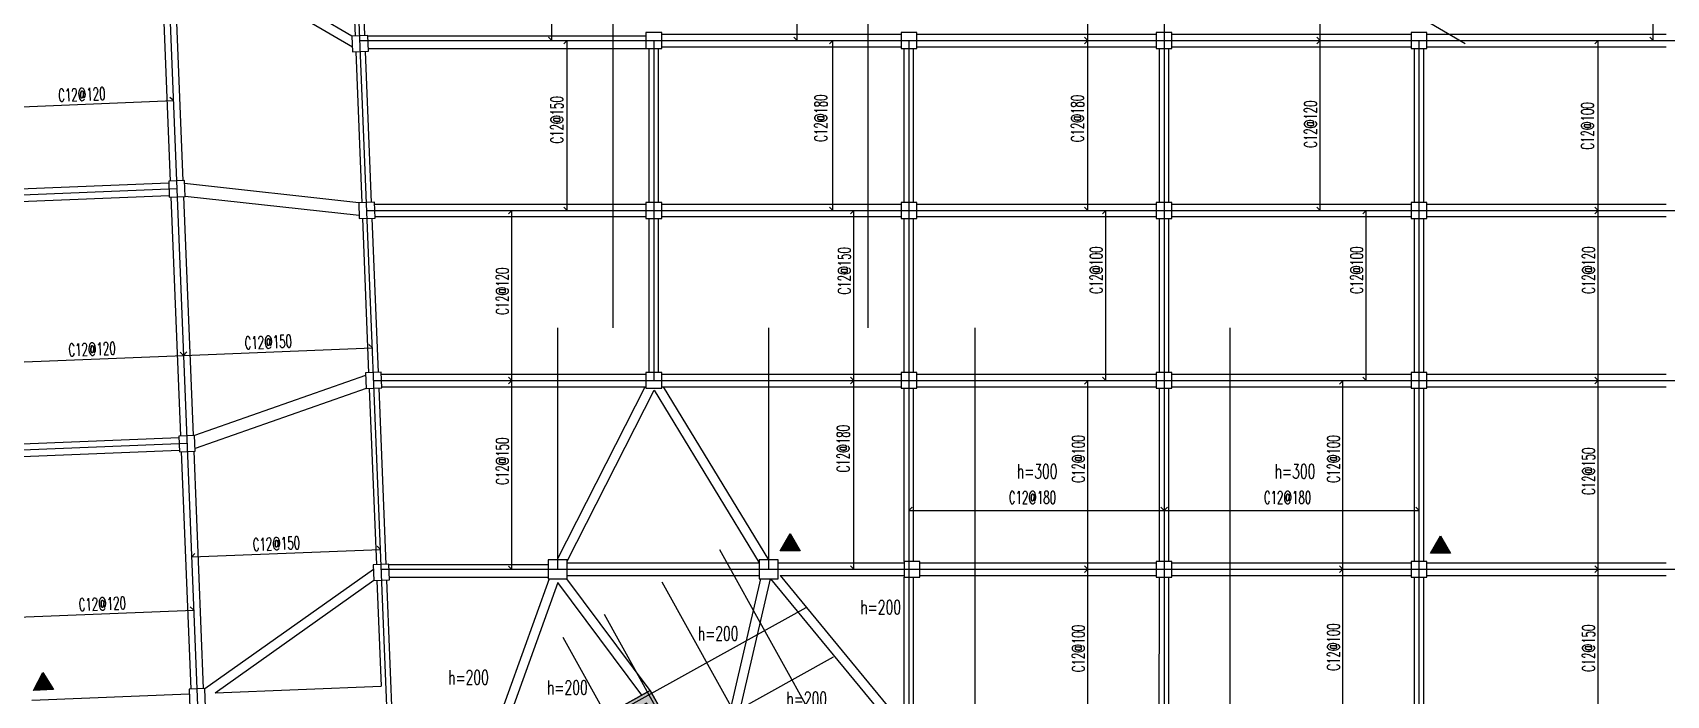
# Model space of a CAD drawing. Header units: millimetres. Extents: x 129427 to 386235, y 419441 to 703525.
# Drawn here: x 182723 to 234596, y 573588 to 594645 of the extents above; entities that cross this region are included whole.
import ezdxf

# ---------------------------------------------------------------- set-up
doc = ezdxf.new("R2010")
doc.units = ezdxf.units.MM
doc.header["$LTSCALE"] = 100
for name, color, linetype in [('B-dote', 253, 'Continuous'), ('B-板厚', 2, 'Continuous'), ('B-正筋文字', 7, 'Continuous'), ('B-正筋钢筋', 6, 'Continuous'), ('B-沉降观测点', 5, 'Continuous'), ('COLU', 7, 'Continuous'), ('colu-1层', 6, 'Continuous'), ('h填实-1层', 254, 'Continuous'), ('h斜线-柱', 7, 'Continuous'), ('wall-主楼', 2, 'Continuous'), ('梁虚线', 4, 'Continuous')]:
    doc.layers.add(name, color=color, linetype=linetype)
doc.styles.get("Standard").update_dxf_attribs({"font": 'standard'})

# ---------------------------------------------------------------- blocks, each defined once
blk = doc.blocks.new('A$C7FDE0673')
at = {"layer": 'B-沉降观测点'}
blk.add_hatch(color=256, dxfattribs=at).paths.add_polyline_path([(318, 551), (0, 0), (636, 0)], flags=0)
blk.add_lwpolyline([(0, 0), (318, 551), (636, 0)], close=True, dxfattribs=at)

msp = doc.modelspace()

# ---------------------------------------------------------------- hatches: boundary and pattern name
at = {"layer": 'h填实-1层'}
msp.add_hatch(color=256, dxfattribs=at).paths.add_polyline_path([(202213.9, 573335.8), (200989.9, 572656.1), (200844.3, 572918.4), (202330.5, 573743.8), (202718.9, 573044.4), (202456.6, 572898.7)], flags=0)
at = {"layer": 'h斜线-柱'}
h = msp.add_hatch(dxfattribs=at)
h.set_pattern_fill('ANSI31', color=256, scale=40, angle=2.29877, style=0)
h.set_pattern_definition([])
h.paths.add_polyline_path([(192882.1, 594035), (193381.7, 594055), (193361.6, 594554.6), (192862, 594534.6)], flags=0)
h = msp.add_hatch(dxfattribs=at)
h.set_pattern_fill('ANSI31', color=256, scale=40, style=0)
h.set_pattern_definition([])
h.paths.add_polyline_path([(202196.5, 594144.7), (202696.5, 594144.7), (202696.5, 594644.7), (202196.5, 594644.7)], flags=0)
h = msp.add_hatch(dxfattribs=at)
h.set_pattern_fill('ANSI31', color=256, scale=40, style=0)
h.set_pattern_definition([])
h.paths.add_polyline_path([(210296.5, 594144.7), (210796.5, 594144.7), (210796.5, 594644.7), (210296.5, 594644.7)], flags=0)
h = msp.add_hatch(dxfattribs=at)
h.set_pattern_fill('ANSI31', color=256, scale=40, style=0)
h.set_pattern_definition([])
h.paths.add_polyline_path([(218396.5, 594144.7), (218896.5, 594144.7), (218896.5, 594644.7), (218396.5, 594644.7)], flags=0)
h = msp.add_hatch(dxfattribs=at)
h.set_pattern_fill('ANSI31', color=256, scale=40, style=0)
h.set_pattern_definition([])
h.paths.add_polyline_path([(226496.5, 594144.7), (226996.5, 594144.7), (226996.5, 594644.7), (226496.5, 594644.7)], flags=0)
h = msp.add_hatch(dxfattribs=at)
h.set_pattern_fill('ANSI31', color=256, scale=40, angle=2.29877, style=0)
h.set_pattern_definition([])
h.paths.add_polyline_path([(187062.4, 589422.3), (187562, 589442.4), (187541.9, 589942), (187042.3, 589921.9)], flags=0)
h = msp.add_hatch(dxfattribs=at)
h.set_pattern_fill('ANSI31', color=256, scale=40, angle=2.29877, style=0)
h.set_pattern_definition([])
h.paths.add_polyline_path([(193094.8, 588734.9), (193594.4, 588754.9), (193574.4, 589254.5), (193074.8, 589234.5)], flags=0)
h = msp.add_hatch(dxfattribs=at)
h.set_pattern_fill('ANSI31', color=256, scale=40, style=0)
h.set_pattern_definition([])
h.paths.add_polyline_path([(202196.5, 588744.7), (202696.5, 588744.7), (202696.5, 589244.7), (202196.5, 589244.7)], flags=0)
h = msp.add_hatch(dxfattribs=at)
h.set_pattern_fill('ANSI31', color=256, scale=40, style=0)
h.set_pattern_definition([])
h.paths.add_polyline_path([(210296.5, 588744.7), (210796.5, 588744.7), (210796.5, 589244.7), (210296.5, 589244.7)], flags=0)
h = msp.add_hatch(dxfattribs=at)
h.set_pattern_fill('ANSI31', color=256, scale=40, style=0)
h.set_pattern_definition([])
h.paths.add_polyline_path([(218396.5, 588744.7), (218896.5, 588744.7), (218896.5, 589244.7), (218396.5, 589244.7)], flags=0)
h = msp.add_hatch(dxfattribs=at)
h.set_pattern_fill('ANSI31', color=256, scale=40, style=0)
h.set_pattern_definition([])
h.paths.add_polyline_path([(226496.5, 588744.7), (226996.5, 588744.7), (226996.5, 589244.7), (226496.5, 589244.7)], flags=0)
h = msp.add_hatch(dxfattribs=at)
h.set_pattern_fill('ANSI31', color=256, scale=40, angle=2.29877, style=0)
h.set_pattern_definition([])
h.paths.add_polyline_path([(193311.6, 583334.9), (193811.2, 583354.9), (193791.1, 583854.5), (193291.5, 583834.5)], flags=0)
h = msp.add_hatch(dxfattribs=at)
h.set_pattern_fill('ANSI31', color=256, scale=40, style=0)
h.set_pattern_definition([])
h.paths.add_polyline_path([(202196.5, 583344.7), (202696.5, 583344.7), (202696.5, 583844.7), (202196.5, 583844.7)], flags=0)
h = msp.add_hatch(dxfattribs=at)
h.set_pattern_fill('ANSI31', color=256, scale=40, style=0)
h.set_pattern_definition([])
h.paths.add_polyline_path([(210296.5, 583344.7), (210796.5, 583344.7), (210796.5, 583844.7), (210296.5, 583844.7)], flags=0)
h = msp.add_hatch(dxfattribs=at)
h.set_pattern_fill('ANSI31', color=256, scale=40, style=0)
h.set_pattern_definition([])
h.paths.add_polyline_path([(218396.5, 583344.7), (218896.5, 583344.7), (218896.5, 583844.7), (218396.5, 583844.7)], flags=0)
h = msp.add_hatch(dxfattribs=at)
h.set_pattern_fill('ANSI31', color=256, scale=40, style=0)
h.set_pattern_definition([])
h.paths.add_polyline_path([(226496.5, 583344.7), (226996.5, 583344.7), (226996.5, 583844.7), (226496.5, 583844.7)], flags=0)
h = msp.add_hatch(dxfattribs=at)
h.set_pattern_fill('ANSI31', color=256, scale=40, angle=2.29877, style=0)
h.set_pattern_definition([])
h.paths.add_polyline_path([(187387.3, 581328.8), (187886.9, 581348.9), (187866.8, 581848.5), (187367.2, 581828.4)], flags=0)
h = msp.add_hatch(dxfattribs=at)
h.set_pattern_fill('ANSI31', color=256, scale=40, style=0)
h.set_pattern_definition([])
h.paths.add_polyline_path([(199096.5, 577294.7), (199696.5, 577294.7), (199696.5, 577894.7), (199096.5, 577894.7)], flags=0)
h = msp.add_hatch(dxfattribs=at)
h.set_pattern_fill('ANSI31', color=256, scale=40, style=0)
h.set_pattern_definition([])
h.paths.add_polyline_path([(205796.5, 577294.7), (206396.5, 577294.7), (206396.5, 577894.7), (205796.5, 577894.7)], flags=0)
h = msp.add_hatch(dxfattribs=at)
h.set_pattern_fill('ANSI31', color=256, scale=40, angle=2.29877, style=0)
h.set_pattern_definition([])
h.paths.add_polyline_path([(193556.5, 577235), (194056.1, 577255), (194036, 577754.6), (193536.4, 577734.6)], flags=0)
h = msp.add_hatch(dxfattribs=at)
h.set_pattern_fill('ANSI31', color=256, scale=40, style=0)
h.set_pattern_definition([])
h.paths.add_polyline_path([(210396.5, 577344.7), (210896.5, 577344.7), (210896.5, 577844.7), (210396.5, 577844.7)], flags=0)
h = msp.add_hatch(dxfattribs=at)
h.set_pattern_fill('ANSI31', color=256, scale=40, style=0)
h.set_pattern_definition([])
h.paths.add_polyline_path([(218396.5, 577344.7), (218896.5, 577344.7), (218896.5, 577844.7), (218396.5, 577844.7)], flags=0)
h = msp.add_hatch(dxfattribs=at)
h.set_pattern_fill('ANSI31', color=256, scale=40, style=0)
h.set_pattern_definition([])
h.paths.add_polyline_path([(226496.5, 577344.7), (226996.5, 577344.7), (226996.5, 577844.7), (226496.5, 577844.7)], flags=0)
h = msp.add_hatch(dxfattribs=at)
h.set_pattern_fill('ANSI31', color=256, scale=40, angle=2.29877, style=0)
h.set_pattern_definition([])
h.paths.add_polyline_path([(187714.2, 573185.4), (188213.8, 573205.4), (188189.7, 573805), (187690.1, 573784.9)], flags=0)

# ---------------------------------------------------------------- linework, layer by layer
at = {"layer": 'B-dote'}
for p, q in [((197411.7, 487429.9), (189943.7, 673465)), ((183948.6, 673224.4), (191416.5, 487189.3)), ((201146.5, 605794.7), (201146.5, 585264.6)), ((212462.7, 603558.6), (228204, 594303)), ((209246.5, 600394.7), (209246.5, 585264.6)), ((218646.5, 600394.7), (218646.5, 560794.7)), ((193117.8, 594394.7), (306846.5, 594394.7)), ((202446.5, 594394.7), (202446.5, 583594.7)), ((210546.5, 594394.7), (210546.5, 572194.7)), ((226746.5, 538994.7), (226746.5, 594394.7)), ((187302.2, 589682.1), (179860.7, 589383.4)), ((193334.6, 588994.7), (307651.9, 588994.7)), ((199396.5, 577594.7), (199396.5, 585264.6)), ((206096.5, 577594.7), (206096.5, 585264.6)), ((212646.5, 566794.7), (212646.5, 585264.6)), ((220746.5, 555394.7), (220746.5, 585264.6)), ((193551.4, 583594.7), (306735.7, 583594.7)), ((187627.1, 581588.7), (180185.6, 581289.9)), ((204535.7, 578217.7), (216936.2, 555888.4)), ((193792.2, 577594.7), (295446.5, 577594.7)), ((202699.8, 577198.1), (219130.6, 547611.5)), ((207268.4, 576371.6), (190724.5, 567184)), ((200868.8, 576169.8), (203167.2, 572031.1)), ((199557.5, 575441.5), (205449, 564832.7)), ((208142.3, 574798), (201854.2, 571305.9))]:
    msp.add_line(p, q, dxfattribs=at)
at = {"layer": 'B-正筋钢筋'}
for points in [[(199099.8, 594500.8), (199205.8, 594394.7), (199205.8, 600394.7), (199099.8, 600288.7)], [(206887.2, 594500.7), (206993.3, 594394.6), (206993.3, 600396.1), (206887.2, 600290.1)], [(216123.4, 594500.8), (216229.5, 594394.7), (216229.5, 600397.5), (216123.4, 600291.4)], [(223495.1, 594500.8), (223601.2, 594394.7), (223601.2, 600397.8), (223495.1, 600291.8)], [(234075.1, 594500.8), (234181.1, 594394.7), (234181.1, 600302.5), (234075, 600196.5)], [(199585.7, 589100.8), (199691.7, 588994.7), (199691.7, 594394.7), (199585.6, 594288.7)], [(208021.2, 589100.8), (208127.2, 588994.7), (208127.2, 594394.7), (208021.2, 594288.7)], [(216123.4, 589100.8), (216229.5, 588994.7), (216229.5, 594394.7), (216123.4, 594288.7)], [(223495.1, 589100.8), (223601.2, 588994.7), (223601.2, 594394.7), (223495.1, 594288.7)], [(232321.2, 589100.8), (232427.2, 588994.7), (232427.2, 594394.7), (232321.2, 594288.7)], [(181695.9, 592370.8), (181594.1, 592260.6), (187189.6, 592485.2), (187079.4, 592587)], [(197832.7, 583700.8), (197938.7, 583594.7), (197938.7, 588994.7), (197832.7, 588888.7)], [(208691, 583700.8), (208797, 583594.7), (208797, 588994.7), (208691, 588888.7)], [(216689.2, 583700.8), (216795.2, 583594.7), (216795.2, 588994.7), (216689.1, 588888.7)], [(224958.5, 583700.8), (225064.6, 583594.7), (225064.6, 588994.7), (224958.5, 588888.7)], [(232321.2, 583700.8), (232427.2, 583594.7), (232427.2, 588994.7), (232321.2, 588888.7)], [(187616.3, 584502), (187514.5, 584391.7), (193509.7, 584632.4), (193399.5, 584734.2)], [(182020.8, 584277.4), (181919, 584167.1), (187514.5, 584391.7), (187404.3, 584493.5)], [(197832.7, 577689.9), (197938.7, 577583.8), (197938.7, 583594.7), (197832.7, 583488.7)], [(208691, 577700.8), (208797, 577594.7), (208797, 583594.7), (208691, 583488.7)], [(216122.2, 577700.8), (216228.3, 577594.7), (216228.3, 583579.3), (216122.2, 583473.3)], [(224221.6, 577700.8), (224327.7, 577594.7), (224327.7, 583579.3), (224221.6, 583473.3)], [(232321.2, 577700.8), (232427.2, 577594.7), (232427.2, 583594.7), (232321.2, 583488.7)], [(210652.6, 579562.5), (210546.5, 579456.4), (218646.5, 579456.4), (218540.4, 579562.5)], [(218752.6, 579562.5), (218646.5, 579456.4), (226746.5, 579456.4), (226640.4, 579562.5)], [(187873.4, 578095.4), (187771.7, 577985.2), (193766.9, 578225.8), (193656.7, 578327.6)], [(216122.2, 572300.8), (216228.3, 572194.7), (216228.3, 577594.7), (216122.2, 577488.7)], [(224221.6, 572300.8), (224327.7, 572194.7), (224327.7, 577594.7), (224221.6, 577488.7)], [(232321.2, 572300.8), (232427.2, 572194.7), (232427.2, 577594.7), (232321.2, 577488.7)], [(182345.7, 576183.9), (182243.9, 576073.6), (187839.4, 576298.3), (187729.2, 576400)]]:
    msp.add_lwpolyline(points, dxfattribs=at)
at = {"layer": 'COLU'}
for points in [[(192882.1, 594035), (193381.7, 594055), (193361.6, 594554.6), (192862, 594534.6)], [(202196.5, 594144.7), (202696.5, 594144.7), (202696.5, 594644.7), (202196.5, 594644.7)], [(210296.5, 594144.7), (210796.5, 594144.7), (210796.5, 594644.7), (210296.5, 594644.7)], [(218396.5, 594144.7), (218896.5, 594144.7), (218896.5, 594644.7), (218396.5, 594644.7)], [(226496.5, 594144.7), (226996.5, 594144.7), (226996.5, 594644.7), (226496.5, 594644.7)], [(187062.4, 589422.3), (187562, 589442.4), (187541.9, 589942), (187042.3, 589921.9)], [(193094.8, 588734.9), (193594.4, 588754.9), (193574.4, 589254.5), (193074.8, 589234.5)], [(202196.5, 588744.7), (202696.5, 588744.7), (202696.5, 589244.7), (202196.5, 589244.7)], [(210296.5, 588744.7), (210796.5, 588744.7), (210796.5, 589244.7), (210296.5, 589244.7)], [(218396.5, 588744.7), (218896.5, 588744.7), (218896.5, 589244.7), (218396.5, 589244.7)], [(226496.5, 588744.7), (226996.5, 588744.7), (226996.5, 589244.7), (226496.5, 589244.7)], [(193311.6, 583334.9), (193811.2, 583354.9), (193791.1, 583854.5), (193291.5, 583834.5)], [(202196.5, 583344.7), (202696.5, 583344.7), (202696.5, 583844.7), (202196.5, 583844.7)], [(210296.5, 583344.7), (210796.5, 583344.7), (210796.5, 583844.7), (210296.5, 583844.7)], [(218396.5, 583344.7), (218896.5, 583344.7), (218896.5, 583844.7), (218396.5, 583844.7)], [(226496.5, 583344.7), (226996.5, 583344.7), (226996.5, 583844.7), (226496.5, 583844.7)], [(187387.3, 581328.8), (187886.9, 581348.9), (187866.8, 581848.5), (187367.2, 581828.4)], [(199096.5, 577294.7), (199696.5, 577294.7), (199696.5, 577894.7), (199096.5, 577894.7)], [(205796.5, 577294.7), (206396.5, 577294.7), (206396.5, 577894.7), (205796.5, 577894.7)], [(193556.5, 577235), (194056.1, 577255), (194036, 577754.6), (193536.4, 577734.6)], [(210396.5, 577344.7), (210896.5, 577344.7), (210896.5, 577844.7), (210396.5, 577844.7)], [(218396.5, 577344.7), (218896.5, 577344.7), (218896.5, 577844.7), (218396.5, 577844.7)], [(226496.5, 577344.7), (226996.5, 577344.7), (226996.5, 577844.7), (226496.5, 577844.7)], [(187714.2, 573185.4), (188213.8, 573205.4), (188189.7, 573805), (187690.1, 573784.9)]]:
    msp.add_lwpolyline(points, close=True, dxfattribs=at)
at = {"layer": 'colu-1层'}
msp.add_lwpolyline([(202213.9, 573335.8), (200989.9, 572656.1), (200844.3, 572918.4), (202330.5, 573743.8), (202718.9, 573044.4), (202456.6, 572898.7)], close=True, dxfattribs=at)
at = {"layer": 'wall-主楼'}
msp.add_lwpolyline([(202330.5, 573743.8), (200844.3, 572918.4), (200989.9, 572656.1), (202213.9, 573335.8), (202456.6, 572898.7), (202718.9, 573044.4)], close=True, dxfattribs=at)
at = {"layer": '梁虚线'}
for p, q in [((192737.1, 600139.7), (192961.9, 594538.6)), ((193036.9, 600150.1), (193261.7, 594550.6)), ((192862, 594534.6), (187356.1, 597764.1)), ((186789.4, 597468.9), (187092.3, 589925)), ((187189.2, 597482.8), (187492, 589938.9)), ((192876.3, 594178.4), (187238.7, 597485.1)), ((193362, 594544.7), (202196.5, 594544.7)), ((202696.5, 594594.7), (210296.5, 594594.7)), ((210796.5, 594594.7), (218397, 594594.7)), ((218897, 594594.7), (226496.5, 594594.7)), ((226996.5, 594594.7), (234596.5, 594594.7)), ((192982, 594039.8), (193174.7, 589239.3)), ((193281.8, 594050.2), (193474.5, 589249.7)), ((193378.1, 594144.7), (202196.5, 594144.7)), ((202296.5, 589244.7), (202296.5, 594144.7)), ((202596.5, 589244.7), (202596.5, 594144.7)), ((202696.5, 594194.7), (210296.5, 594194.7)), ((210396.5, 589244.7), (210396.5, 594144.7)), ((210696.5, 589244.7), (210696.5, 594144.7)), ((210796.5, 594194.7), (218397, 594194.7)), ((218499.4, 589244.7), (218499.9, 594144.7)), ((218799.4, 589244.7), (218799.9, 594144.7)), ((218897, 594194.7), (226496.5, 594194.7)), ((226596.5, 589244.7), (226596.5, 594144.7)), ((226896.5, 589244.7), (226896.5, 594144.7)), ((226996.5, 594194.7), (234596.5, 594194.7)), ((182049.4, 589671.4), (187045.4, 589872)), ((193074.8, 589234.5), (187547.9, 589846.5)), ((182063.4, 589271.7), (187059.3, 589472.2)), ((187112.3, 589425.4), (187417.2, 581831.5)), ((187512.1, 589439.3), (187816.9, 581845.4)), ((193088.9, 588830.5), (187562, 589442.5)), ((193577.8, 589194.7), (202196.5, 589194.7)), ((202196.5, 588794.7), (193591.7, 588794.7)), ((202696.5, 589194.7), (210296.5, 589194.7)), ((210296.5, 588794.7), (202696.5, 588794.7)), ((210796.5, 589194.7), (218396.4, 589194.7)), ((218396.4, 588794.7), (210796.5, 588794.7)), ((218896.4, 589194.7), (226496.5, 589194.7)), ((226496.5, 588794.7), (218896.4, 588794.7)), ((226996.5, 589194.7), (234596.5, 589194.7)), ((234596.5, 588794.7), (226996.5, 588794.7)), ((193194.7, 588739.7), (193391.4, 583839.3)), ((193494.5, 588750.1), (193691.2, 583849.7)), ((202296.5, 583844.7), (202296.5, 588744.7)), ((202596.5, 583844.7), (202596.5, 588744.7)), ((210396.5, 583844.7), (210396.5, 588744.7)), ((210696.5, 583844.7), (210696.5, 588744.7)), ((218498.9, 583844.7), (218499.4, 588744.7)), ((218798.9, 583844.7), (218799.4, 588744.7)), ((226596.5, 583844.7), (226596.5, 588744.7)), ((226896.5, 583844.7), (226896.5, 588744.7)), ((193294.8, 583752.9), (187866.6, 581849.1)), ((193794.5, 583794.7), (202196.5, 583794.7)), ((202696.5, 583794.7), (210296.5, 583794.7)), ((210796.5, 583794.7), (218396.8, 583794.7)), ((218896.8, 583794.7), (226496.5, 583794.7)), ((226996.5, 583794.7), (234596.5, 583794.7)), ((193311.6, 583334.9), (187883.6, 581431.2)), ((193411.6, 583336.2), (193636.3, 577739.4)), ((193711.3, 583350.1), (193936.1, 577749.8)), ((193808.5, 583394.7), (202196.5, 583394.7)), ((199380.7, 577894.7), (202176.6, 583394.7)), ((199696.5, 577853.9), (202458.2, 583286.8)), ((202458.2, 583286.8), (205796.5, 577799.2)), ((202696.5, 583394.7), (210296.5, 583394.7)), ((202743.7, 583394.7), (206089.6, 577894.7)), ((210396.5, 577844.7), (210396.5, 583344.7)), ((210696.5, 577844.7), (210696.5, 583344.7)), ((210796.5, 583394.7), (218396.8, 583394.7)), ((218498.3, 577844.7), (218498.8, 583344.7)), ((218798.3, 577844.7), (218798.8, 583344.7)), ((218896.8, 583394.7), (226496.5, 583394.7)), ((226596.5, 577844.7), (226596.5, 583344.7)), ((226896.5, 577844.7), (226896.5, 583344.7)), ((226996.5, 583394.7), (234596.5, 583394.7)), ((182374.3, 581578), (187370.3, 581778.5)), ((182388.3, 581178.2), (187384.2, 581378.7)), ((187437.2, 581331.9), (187740, 573788)), ((187837, 581345.8), (188139.8, 573801.9)), ((188189.7, 573805), (193541.8, 577602.2)), ((194036.4, 577744.7), (199096.5, 577744.7)), ((199696.5, 577794.7), (205796.5, 577794.7)), ((199696.5, 577394.7), (205796.5, 577394.7)), ((206396.5, 577794.7), (210396.5, 577794.7)), ((206455.7, 577394.7), (210396.5, 577394.7)), ((206455.7, 577394.7), (210396.5, 572612.6)), ((210896.5, 577794.7), (218396.2, 577794.7)), ((210896.5, 577394.7), (218396.2, 577394.7)), ((218896.2, 577794.7), (226496.5, 577794.7)), ((218896.2, 577394.7), (226496.5, 577394.7)), ((226996.5, 577794.7), (234596.5, 577794.7)), ((226996.5, 577394.7), (234596.5, 577394.7)), ((188515, 573667.9), (193554.9, 577243.6)), ((193656.3, 577239.8), (193791.2, 573879.7)), ((193956.2, 577250.2), (194155.2, 572292.2)), ((194052.5, 577344.7), (199096.5, 577344.7)), ((199128.4, 577294.7), (196724.2, 570630.4)), ((199402.4, 577170.1), (197122.9, 570851.4)), ((202065.8, 573596.8), (199402.4, 577170.1)), ((202330.5, 573743.8), (199683.8, 577294.7)), ((205834.8, 577294.7), (204855.1, 573086.9)), ((206142.9, 577294.7), (205143.7, 573003.5)), ((206149.3, 577294.7), (210317.6, 572236.6)), ((210396.5, 572612.6), (210396.5, 577344.7)), ((210696.5, 572444.7), (210696.5, 577344.7)), ((218497.7, 572444.7), (218498.2, 577344.7)), ((218797.7, 572444.7), (218798.2, 577344.7)), ((226596.5, 572444.7), (226596.5, 577344.7)), ((226896.5, 572444.7), (226896.5, 577344.7)), ((188515, 573667.9), (193791.2, 573879.7)), ((182700.9, 573434.5), (187696.9, 573635.1))]:
    msp.add_line(p, q, dxfattribs=at)

# ---------------------------------------------------------------- block references
at = {"layer": 'B-沉降观测点'}
for p in [(206455.6, 578180.3), (227108.1, 578102.7)]:
    msp.add_blockref('A$C7FDE0673', p, dxfattribs=at)
at = {"layer": 'B-沉降观测点', "rotation": 2.298772997339518}
msp.add_blockref('A$C7FDE0673', (182752, 573746.8), dxfattribs=at)

# ---------------------------------------------------------------- texts
at = {"layer": 'B-板厚', "width": 0.7}
for s, p in [('h=300', (213973.5, 580481.2)), ('h=300', (222160.2, 580481.2)), ('h=200', (209004.2, 576163.5)), ('h=200', (203843.5, 575330.7)), ('h=200', (195916.7, 573934.6)), ('h=200', (199055.7, 573614)), ('h=200', (206657.1, 573250.6))]:
    msp.add_text(s, height=450, rotation=360, dxfattribs=at).set_placement(p)
at = {"layer": 'B-正筋文字', "width": 0.65}
for s, rotation, p in [('C12@120', 2.29877, (183541.4, 592452.9)), ('C12@150', 90, (199570.6, 591123.8)), ('C12@180', 90, (207946.5, 591177.3)), ('C12@180', 90, (216095.6, 591166.1)), ('C12@120', 90, (223499.6, 590985.2)), ('C12@100', 90, (232290, 590928.7)), ('C12@150', 90, (208695.4, 586327.9)), ('C12@100', 90, (216693.6, 586347.2)), ('C12@100', 90, (224963, 586347.2)), ('C12@120', 90, (232325.6, 586347.2)), ('C12@120', 90, (197837.1, 585676.7)), ('C12@120', 2.29877, (183866.3, 584359.4)), ('C12@150', 2.29877, (189461.8, 584584.1)), ('C12@180', 90, (208662.5, 580675.8)), ('C12@150', 90, (197837.1, 580276.7)), ('C12@100', 90, (216126.7, 580347.2)), ('C12@100', 90, (224226.1, 580347.2)), ('C12@150', 90, (232325.7, 579956.1)), ('C12@180', 360, (213717.6, 579675.4)), ('C12@180', 360, (221817.6, 579675.4)), ('C12@150', 2.29877, (189719, 578177.5)), ('C12@120', 2.29877, (184191.2, 576266)), ('C12@100', 90, (216126.7, 574324.1)), ('C12@100', 90, (224226.1, 574372.1)), ('C12@150', 90, (232325.6, 574333.5))]:
    msp.add_text(s, height=400, rotation=rotation, dxfattribs=at).set_placement(p)

doc.saveas('drawing.dxf')
